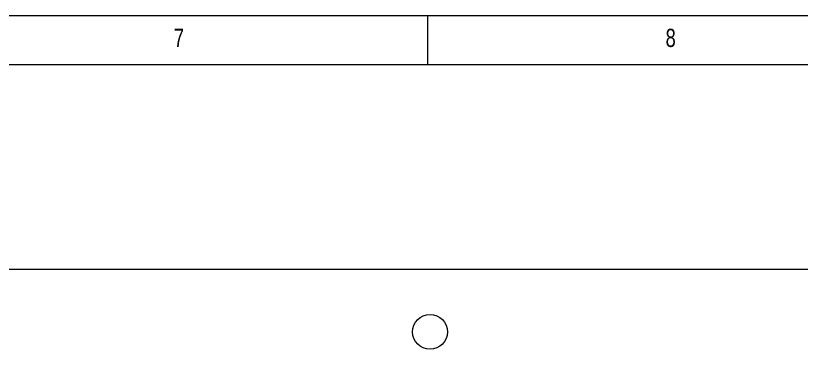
# Model space of a CAD drawing. Header units: millimetres. Extents: x -84 to 500, y -79 to 331.
# Drawn here: x 215.7 to 295.6, y 296.7 to 330.6 of the extents above; entities that cross this region are included whole.
import ezdxf

# ---------------------------------------------------------------- set-up
doc = ezdxf.new("R2010")
doc.units = ezdxf.units.MM
doc.styles.add('SLDTEXTSTYLE0', font='TXT', dxfattribs={"width": 0.75})

msp = doc.modelspace()

# ---------------------------------------------------------------- linework, layer by layer
at = {"color": 7, "linetype": 'Continuous', "lineweight": 0}
for p, q in [((499.594, 330.641), (-84.406, 330.641)), ((257.594, 325.641), (257.594, 330.641)), ((494.594, 325.641), (-79.406, 325.641))]:
    msp.add_line(p, q, dxfattribs=at)
at = {"color": 7, "linetype": 'Continuous', "lineweight": 15}
msp.add_line((431.8, 304.8), (0, 304.8), dxfattribs=at)
msp.add_circle((257.81, 298.45), 1.775, dxfattribs=at)

# ---------------------------------------------------------------- texts
at = {"color": 7, "linetype": 'Continuous', "lineweight": 0, "char_height": 1.852, "attachment_point": 1, "style": 'SLDTEXTSTYLE0'}
for s, insert in [('7', (231.76, 329.309)), ('8', (281.76, 329.309))]:
    msp.add_mtext(s, dxfattribs=dict(at, insert=insert))

doc.saveas('drawing.dxf')
